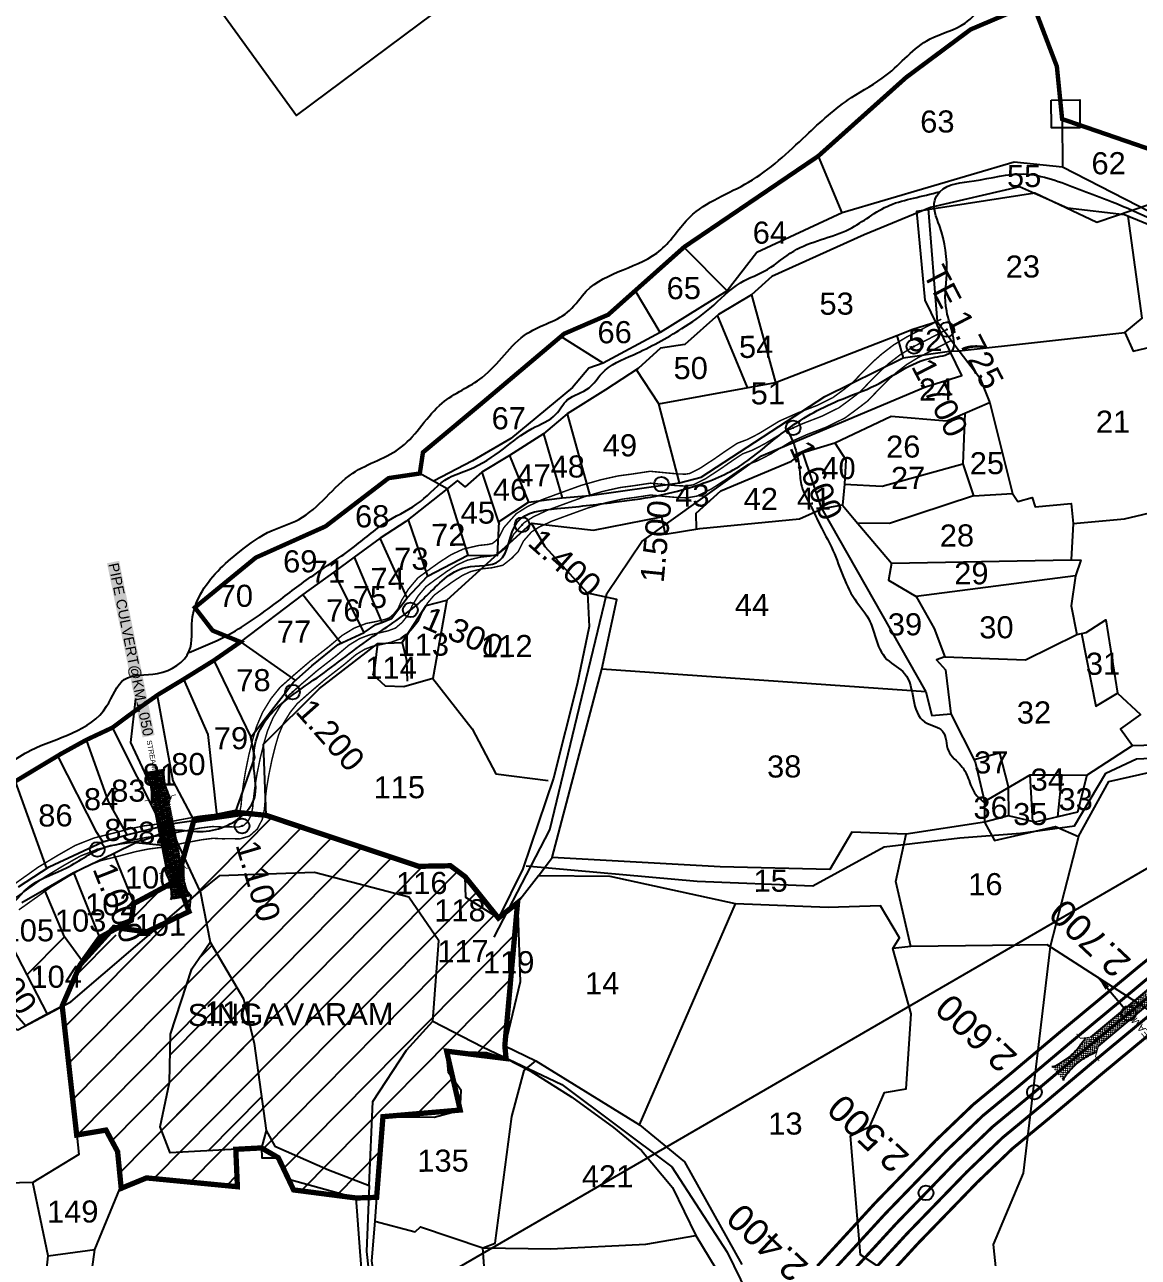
# Model space of a CAD drawing. Header units: inches. Extents: x 177226 to 184368, y 1611776 to 1619278.
# Drawn here: x 179429 to 180185, y 1615938 to 1616775 of the extents above; entities that cross this region are included whole.
import ezdxf
from ezdxf.enums import TextEntityAlignment as Align

# ---------------------------------------------------------------- set-up
doc = ezdxf.new("R2010")
doc.units = ezdxf.units.IN
doc.header["$MEASUREMENT"] = 0
doc.header["$PDMODE"] = 32
doc.header["$PDSIZE"] = 10
doc.linetypes.add('HIDDEN2', pattern=[0.1875, 0.125, -0.0625])
for name, color, linetype in [('CANAL1', 7, 'Continuous'), ('CSMark', 72, 'Continuous'), ('PAPER SIZE', 5, 'Continuous'), ('PLOT', 7, 'Continuous'), ('PLOT NO', 7, 'Continuous'), ('ROAD', 1, 'Continuous'), ('STREAM', 4, 'Continuous'), ('STRUCTURE', 5, 'Continuous'), ('text2', 7, 'Continuous'), ('VILLAGE BOUNDARY', 5, 'Continuous'), ('VILLAGE BOUNDARY STONES', 1, 'Continuous')]:
    doc.layers.add(name, color=color, linetype=linetype)
doc.styles.get("Standard").update_dxf_attribs({"font": 'arial.ttf'})
doc.dimstyles.get("Standard").update_dxf_attribs({"dimtxt": 0.18, "dimasz": 0.18, "dimexe": 0.18, "dimexo": 0.0625, "dimgap": 0.09, "dimtad": 0, "dimtih": 1, "dimtoh": 1, "dimdec": 4, "dimzin": 0, "dimdsep": 46, "dimtxsty": 'Standard', "dimcen": 0.09, "dimadec": 0, "dimazin": 0, "dimtfac": 1, "dimtdec": 4, "dimtofl": 0, "dimtmove": 0, "dimatfit": 3, "dimfxl": 1, "dimtolj": 1, "dimtzin": 0, "dimarcsym": 0})

# ---------------------------------------------------------------- blocks, each defined once
blk = doc.blocks.new('AQUEDUCT')
at = {"layer": 'STRUCTURE'}
h = blk.add_hatch(dxfattribs=at)
h.set_pattern_fill('DASH', color=256, scale=8, angle=-90, style=0)
h.set_pattern_definition([(270, (-1706662.7411, 769762.6106), (1, -1), [1, -1])])
edge = h.paths.add_edge_path()
edge.add_spline(control_points=[(6.52, -63.09), (6.21, -62.64), (5.22, -61.19), (4.64, -58.3), (4.1, -54.41), (3.28, -48.8), (4.1, -41.39), (5.37, -35.78), (6, -33)], knot_values=[0, 0, 0, 0, 1.613557, 5.24513, 8.624976, 13.470124, 22.190216, 30.746377, 30.746377, 30.746377, 30.746377], degree=3, periodic=0)
edge.add_line((6, -33), (4, -30))
edge.add_line((4, -30), (4, 30))
edge.add_line((4, 30), (6, 33))
edge.add_spline(control_points=[(6, 33), (5.29, 35.76), (3.86, 41.33), (2.83, 48.71), (3.49, 54.35), (3.92, 58.25), (4.42, 61.16), (5.37, 62.64), (5.66, 63.09)], knot_values=[0, 0, 0, 0, 8.556161, 17.276253, 22.121402, 25.501247, 29.13282, 30.746377, 30.746377, 30.746377, 30.746377], degree=3, periodic=0)
edge.add_line((5.66, 63.09), (-6.52, 63.09))
edge.add_spline(control_points=[(-6.52, 63.09), (-6.21, 62.64), (-5.22, 61.19), (-4.64, 58.3), (-4.1, 54.41), (-3.28, 48.8), (-4.1, 41.39), (-5.37, 35.78), (-6, 33)], knot_values=[0, 0, 0, 0, 1.613557, 5.24513, 8.624976, 13.470124, 22.190216, 30.746377, 30.746377, 30.746377, 30.746377], degree=3, periodic=0)
edge.add_line((-6, 33), (-4, 30))
edge.add_line((-4, 30), (-4, -30))
edge.add_line((-4, -30), (-6, -33))
edge.add_spline(control_points=[(-6, -33), (-5.29, -35.76), (-3.86, -41.33), (-2.83, -48.71), (-3.49, -54.35), (-3.92, -58.25), (-4.42, -61.16), (-5.37, -62.64), (-5.66, -63.09)], knot_values=[0, 0, 0, 0, 8.556161, 17.276253, 22.121402, 25.501247, 29.13282, 30.746377, 30.746377, 30.746377, 30.746377], degree=3, periodic=0)
edge.add_line((-5.66, -63.09), (6.52, -63.09))
blk.add_circle((0, 0), 0.938)
at = {"layer": 'STRUCTURE', "const_width": 0.628}
for points in [[(-12, 36), (-8, 36), (-4, 30), (-4, -30), (-8, -36), (-12, -36)], [(12, 36), (8, 36), (4, 30), (4, -30), (8, -36), (12, -36)]]:
    blk.add_lwpolyline(points, dxfattribs=at)
at = {"layer": 'STRUCTURE', "color": 3}
for points in [[(-4, 30), (-4, -30)], [(-4, 30), (-4, -30)], [(4, 30), (4, -30)]]:
    blk.add_lwpolyline(points, dxfattribs=at)
at = {"layer": 'STRUCTURE'}
for points in [[(-6.52, 63.09), (-5.66, 61.72), (-4.66, 58.23), (-4.16, 54.89), (-3.61, 50.07), (-4.27, 41.38), (-6, 33)], [(5.66, 63.09), (4.85, 61.7), (3.95, 58.18), (3.54, 54.83), (3.13, 50), (4.03, 41.33), (6, 33)], [(-5.66, -63.09), (-4.85, -61.7), (-3.95, -58.18), (-3.54, -54.83), (-3.13, -50), (-4.03, -41.33), (-6, -33)], [(6.52, -63.09), (5.66, -61.72), (4.66, -58.23), (4.16, -54.89), (3.61, -50.07), (4.27, -41.38), (6, -33)]]:
    blk.add_spline(points, degree=3, dxfattribs=at)
at = {"layer": 'STRUCTURE', "color": 0}
blk.add_text('STREAM', height=5, dxfattribs=at).set_placement((-19.74, -0.14), align=Align.MIDDLE_CENTER)
for points in [[(32.5, 0.13), (5.82, 0)], [(0.41, -62.01), (0.1, -38.15)]]:
    blk.add_leader(points, dimstyle='Standard', override={"dimasz": 10, "dimgap": 0.09, "dimtad": 0}, dxfattribs=at)
blk = doc.blocks.new('SP')
at = {"layer": 'STRUCTURE'}
h = blk.add_hatch(dxfattribs=at)
h.set_pattern_fill('DASH', color=256, scale=8, style=0)
edge = h.paths.add_edge_path()
edge.add_spline(control_points=[(769825.7, 1706742.1), (769825.3, 1706741.8), (769823.8, 1706740.8), (769820.9, 1706740.3), (769817, 1706739.7), (769811.4, 1706738.9), (769804, 1706739.7), (769798.4, 1706741), (769795.6, 1706741.6)], knot_values=[0, 0, 0, 0, 1.613557, 5.24513, 8.624976, 13.470124, 22.190216, 30.746377, 30.746377, 30.746377, 30.746377], degree=3, periodic=0)
edge.add_line((769795.6, 1706741.6), (769792.6, 1706739.6))
edge.add_line((769792.6, 1706739.6), (769732.6, 1706739.6))
edge.add_line((769732.6, 1706739.6), (769729.6, 1706741.6))
edge.add_spline(control_points=[(769729.6, 1706741.6), (769726.9, 1706740.9), (769721.3, 1706739.5), (769713.9, 1706738.5), (769708.3, 1706739.1), (769704.4, 1706739.6), (769701.5, 1706740), (769700, 1706741), (769699.5, 1706741.3)], knot_values=[0, 0, 0, 0, 8.556161, 17.276253, 22.121402, 25.501247, 29.13282, 30.746377, 30.746377, 30.746377, 30.746377], degree=3, periodic=0)
edge.add_line((769699.5, 1706741.3), (769699.5, 1706722.1))
edge.add_spline(control_points=[(769699.5, 1706722.1), (769700, 1706722.4), (769701.4, 1706723.4), (769704.3, 1706724), (769708.2, 1706724.5), (769713.8, 1706725.3), (769721.2, 1706724.5), (769726.8, 1706723.3), (769729.6, 1706722.6)], knot_values=[0, 0, 0, 0, 1.613557, 5.24513, 8.624976, 13.470124, 22.190216, 30.746377, 30.746377, 30.746377, 30.746377], degree=3, periodic=0)
edge.add_line((769729.6, 1706722.6), (769732.6, 1706724.6))
edge.add_line((769732.6, 1706724.6), (769792.6, 1706724.6))
edge.add_line((769792.6, 1706724.6), (769795.6, 1706722.6))
edge.add_spline(control_points=[(769795.6, 1706722.6), (769798.4, 1706723.3), (769803.9, 1706724.8), (769811.3, 1706725.8), (769817, 1706725.1), (769820.9, 1706724.7), (769823.8, 1706724.2), (769825.2, 1706723.3), (769825.7, 1706723)], knot_values=[0, 0, 0, 0, 8.556161, 17.276253, 22.121402, 25.501247, 29.13282, 30.746377, 30.746377, 30.746377, 30.746377], degree=3, periodic=0)
edge.add_line((769825.7, 1706723), (769825.7, 1706742.1))
h.paths.add_polyline_path([(769764.2, 1706732.1, -1), (769761.1, 1706732.1, -1)], flags=0)
h.paths.add_polyline_path([(769761.1, 1706732.1, 1), (769764.2, 1706732.1, 1)], flags=16)
at = {"layer": 'STRUCTURE', "const_width": 0.628}
for points in [[(769726.6, 1706747.6), (769726.6, 1706743.6), (769732.6, 1706739.6), (769792.6, 1706739.6), (769798.6, 1706743.6), (769798.6, 1706747.6)], [(769726.6, 1706716.6), (769726.6, 1706720.6), (769732.6, 1706724.6), (769792.6, 1706724.6), (769798.6, 1706720.6), (769798.6, 1706716.6)]]:
    blk.add_lwpolyline(points, dxfattribs=at)
at = {"layer": 'STRUCTURE', "color": 3}
blk.add_lwpolyline([(769732.6, 1706724.6), (769792.6, 1706724.6)], dxfattribs=at)
blk.add_lwpolyline([(769732.6, 1706724.6), (769792.6, 1706724.6)], dxfattribs=at)
at = {"layer": 'STRUCTURE', "color": 0}
blk.add_circle((769762.6, 1706732.1), 1.55, dxfattribs=at)
at = {"layer": 'STRUCTURE'}
for points in [[(769699.5, 1706741.3), (769700.9, 1706740.5), (769704.4, 1706739.6), (769707.8, 1706739.2), (769712.6, 1706738.8), (769721.3, 1706739.7), (769729.6, 1706741.6)], [(769825.7, 1706742.1), (769824.3, 1706741.3), (769820.8, 1706740.3), (769817.5, 1706739.8), (769812.7, 1706739.2), (769804, 1706739.9), (769795.6, 1706741.6)], [(769699.5, 1706722.1), (769700.9, 1706723), (769704.4, 1706724), (769707.7, 1706724.5), (769712.5, 1706725), (769721.2, 1706724.4), (769729.6, 1706722.6)], [(769825.7, 1706723), (769824.3, 1706723.8), (769820.8, 1706724.7), (769817.4, 1706725.1), (769812.6, 1706725.5), (769803.9, 1706724.6), (769795.6, 1706722.6)]]:
    blk.add_spline(points, degree=3, dxfattribs=at)
at = {"layer": 'STRUCTURE', "color": 0}
blk.add_text('STREAM', height=5, dxfattribs=at).set_placement((769684.3, 1706732.1), align=Align.MIDDLE_CENTER)
for points in [[(769727.4, 1706732.1), (769700.8, 1706732.1)], [(769824.4, 1706732.1), (769800.5, 1706732.1)]]:
    blk.add_leader(points, dimstyle='Standard', override={"dimasz": 10, "dimgap": 0.09, "dimtad": 0}, dxfattribs=at)

msp = doc.modelspace()

# ---------------------------------------------------------------- hatches: boundary and pattern name
at = {"layer": 'PLOT'}
h = msp.add_hatch(dxfattribs=at)
h.set_pattern_fill('ANSI31', color=11, scale=256.5108, angle=0.33573)
h.set_pattern_definition([(45.3357, (177263.784, 1610591.874), (-22.80503, 22.53933), [])])
h.paths.add_polyline_path([(179585.12, 1616083.41), (179577.8, 1616113.63), (179555.22, 1616152.25), (179542.83, 1616133.97), (179528.23, 1616089.64), (179527.56, 1616056.81), (179521.17, 1616026.8), (179528.13, 1616009.14), (179572.6, 1616011.53), (179572.57, 1616012.25), (179590.04, 1616012.47), (179593.18, 1616024.37)])
h.paths.add_polyline_path([(179554.53, 1616096.74), (179583.6, 1616096.91), (179583.51, 1616112.36), (179554.44, 1616112.19)], flags=24)
at = {"layer": 'PLOT NO'}
h = msp.add_hatch(dxfattribs=at)
h.set_pattern_fill('ANSI31', color=30, scale=153.90648, angle=0.33573)
h.set_pattern_definition([(45.33573, (177263.784, 1610591.874), (-13.683016, 13.523596), [])])
edge = h.paths.add_edge_path()
edge.add_line((179468.5, 1616139.01), (179480.23, 1616155.32))
edge.add_line((179480.23, 1616155.32), (179501.71, 1616167.04))
edge.add_line((179501.71, 1616167.04), (179503.32, 1616178.35))
edge.add_line((179503.32, 1616178.35), (179532.85, 1616194.25))
edge.add_line((179532.85, 1616194.25), (179544.09, 1616234.7))
edge.add_line((179544.09, 1616234.7), (179572.3, 1616240.42))
edge.add_line((179572.3, 1616240.42), (179593.16, 1616238.29))
edge.add_line((179593.16, 1616238.29), (179696.7, 1616203.68))
edge.add_line((179696.7, 1616203.68), (179718.32, 1616204.05))
edge.add_line((179718.32, 1616204.05), (179728.33, 1616196.59))
edge.add_line((179728.33, 1616196.59), (179750.84, 1616168.56))
edge.add_line((179750.84, 1616168.56), (179763.86, 1616178.89))
edge.add_line((179763.86, 1616178.89), (179755.21, 1616081.84))
edge.add_line((179755.21, 1616081.84), (179756.1, 1616073.14))
edge.add_line((179756.1, 1616073.14), (179715.72, 1616078.17))
edge.add_line((179715.72, 1616078.17), (179724.92, 1616038.18))
edge.add_line((179724.92, 1616038.18), (179672.5, 1616033.69))
edge.add_line((179672.5, 1616033.69), (179668.2, 1615978.91))
edge.add_line((179668.2, 1615978.91), (179654.32, 1615978.47))
edge.add_line((179654.32, 1615978.47), (179611.85, 1615983.95))
edge.add_line((179611.85, 1615983.95), (179601.45, 1616005.84))
edge.add_line((179601.45, 1616005.84), (179590.04, 1616012.47))
edge.add_line((179590.04, 1616012.47), (179572.6, 1616011.53))
edge.add_line((179572.6, 1616011.53), (179573.69, 1615986.13))
edge.add_line((179573.69, 1615986.13), (179511.98, 1615992.1))
edge.add_line((179511.98, 1615992.1), (179494.82, 1615985.06))
edge.add_line((179494.82, 1615985.06), (179492.37, 1616009.98))
edge.add_line((179492.37, 1616009.98), (179484.5, 1616024.58))
edge.add_line((179484.5, 1616024.58), (179464.6, 1616021.23))
edge.add_line((179464.6, 1616021.23), (179454.77, 1616108.86))
edge.add_line((179454.77, 1616108.86), (179467.08, 1616137.03))
edge.add_line((179467.08, 1616137.03), (179489.93, 1616162.21))
edge.add_line((179489.93, 1616162.21), (179512.14, 1616159.15))
edge.add_line((179512.14, 1616159.15), (179540.85, 1616172.98))
edge.add_line((179540.85, 1616172.98), (179532.85, 1616194.25))
edge.add_line((179532.85, 1616194.25), (179544.09, 1616234.7))
edge.add_line((179544.09, 1616234.7), (179578.74, 1616239.76))
edge.add_line((179578.74, 1616239.76), (179593.16, 1616238.29))

# ---------------------------------------------------------------- linework, layer by layer
at = {"layer": 'CANAL1', "color": 200}
for points, const_width in [([(179415.31, 1616186.62), (179438.46, 1616203.07), (179452.02, 1616211.27), (179463.69, 1616217.9), (179476.42, 1616222.92), (179488.86, 1616226.01), (179500.89, 1616229.21), (179510.51, 1616231.17), (179521.05, 1616232.55), (179534.26, 1616235.16), (179547.46, 1616237.61), (179556.59, 1616238.71), (179564.19, 1616238.35), (179568.51, 1616238.49), (179573.28, 1616238.35), (179573.86, 1616238.52), (179574.31, 1616238.92), (179575.4, 1616241.02), (179576.16, 1616244.82), (179576.54, 1616249.42), (179577.51, 1616257.84), (179579.22, 1616268.29), (179581.5, 1616279.46), (179584, 1616289.47), (179586.58, 1616298.33), (179590.78, 1616308.22), (179596.54, 1616317.59), (179602.75, 1616325.28), (179612.21, 1616333.67), (179623.01, 1616342.92), (179635.84, 1616352.91), (179644.8, 1616360.43), (179653.07, 1616365.46), (179661.16, 1616368.57), (179668.22, 1616369.97), (179673.62, 1616371.24), (179676.89, 1616372.42), (179679.7, 1616374.83), (179682.71, 1616378.56), (179685.14, 1616384.19), (179689.75, 1616391.81), (179696.19, 1616399.47), (179703.01, 1616404.53), (179711.17, 1616410.37), (179718.8, 1616415.29), (179727.07, 1616419.1), (179737.66, 1616421.55), (179743.86, 1616422.2), (179746.79, 1616422.87), (179749.25, 1616424.81), (179751.13, 1616426.73), (179754.62, 1616433.71), (179762.95, 1616443.09), (179770.79, 1616448.05), (179780.97, 1616452.81), (179793.99, 1616457.6), (179806.76, 1616462.23), (179820.13, 1616466.07), (179832.17, 1616468.75), (179842.14, 1616470.1), (179853.94, 1616471.89), (179865.48, 1616470.76), (179872.45, 1616470.12), (179877.82, 1616469.91), (179880.8, 1616470.44), (179887.25, 1616473.64), (179897.43, 1616480.31), (179905.33, 1616485.83), (179913.01, 1616490.91), (179920.02, 1616493.53), (179927.77, 1616497.53), (179941.56, 1616505.97), (179954.33, 1616511.64), (179967.06, 1616516.55), (179977.77, 1616521.83), (179985.28, 1616527.35), (179990.94, 1616531.69), (179997.88, 1616538.97), (180005.98, 1616547), (180010.86, 1616551.32), (180019.07, 1616557.64), (180028.4, 1616563.31), (180038.44, 1616568.43), (180051.46, 1616575.19)], 1), ([(179425.32, 1616174.1), (179447.25, 1616189.69), (179460.12, 1616197.47), (179470.62, 1616203.43), (179481.3, 1616207.65), (179492.85, 1616210.51), (179504.54, 1616213.62), (179513.15, 1616215.38), (179523.65, 1616216.75), (179537.27, 1616219.45), (179549.88, 1616221.78), (179557.18, 1616222.67), (179564.07, 1616222.34), (179568.52, 1616222.49), (179575.36, 1616222.28), (179581.83, 1616224.2), (179587.15, 1616228.93), (179590.64, 1616235.64), (179592.03, 1616242.57), (179592.47, 1616247.85), (179593.36, 1616255.63), (179594.96, 1616265.39), (179597.11, 1616275.92), (179599.45, 1616285.3), (179601.68, 1616292.95), (179605.03, 1616300.86), (179609.63, 1616308.33), (179614.36, 1616314.19), (179622.73, 1616321.6), (179633.13, 1616330.53), (179645.9, 1616340.46), (179654.15, 1616347.39), (179660.15, 1616351.04), (179665.62, 1616353.14), (179671.61, 1616354.33), (179678.19, 1616355.88), (179685.07, 1616358.37), (179691.23, 1616363.63), (179696.53, 1616370.21), (179699.4, 1616376.85), (179702.79, 1616382.47), (179707.23, 1616387.73), (179712.44, 1616391.6), (179720.17, 1616397.14), (179726.52, 1616401.23), (179732.27, 1616403.88), (179740.31, 1616405.74), (179746.49, 1616406.39), (179753.88, 1616408.08), (179759.96, 1616412.89), (179764.32, 1616417.33), (179767.98, 1616424.66), (179773.41, 1616430.77), (179778.49, 1616433.99), (179787.14, 1616438.03), (179799.48, 1616442.57), (179811.7, 1616447), (179824.09, 1616450.56), (179834.98, 1616452.99), (179844.42, 1616454.26), (179854.37, 1616455.78), (179863.96, 1616454.83), (179871.41, 1616454.15), (179878.92, 1616453.85), (179885.87, 1616455.09), (179895.22, 1616459.74), (179906.39, 1616467.05), (179914.33, 1616472.6), (179920.33, 1616476.57), (179926.51, 1616478.88), (179935.63, 1616483.58), (179949.01, 1616491.77), (179960.46, 1616496.86), (179973.49, 1616501.88), (179986.12, 1616508.1), (179994.89, 1616514.56), (180001.65, 1616519.75), (180009.3, 1616527.76), (180016.92, 1616535.32), (180021.06, 1616538.98), (180028.13, 1616544.43), (180036.2, 1616549.32), (180045.77, 1616554.2), (180058.84, 1616560.99)], 1), ([(179967.35, 1615932.28), (180006.35, 1615974.81), (180047.66, 1616017.45), (180073.1, 1616041.84), (180098.85, 1616063.12), (180133.77, 1616092.55), (180186.17, 1616136.04), (180228.84, 1616170.54)], 2), ([(179997.25, 1615905.7), (180035.46, 1615947.38), (180075.87, 1615989.09), (180099.72, 1616011.95), (180124.48, 1616032.41), (180159.43, 1616061.87), (180211.51, 1616105.09)], 2)]:
    msp.add_lwpolyline(points, dxfattribs=dict(at, const_width=const_width))
at = {"layer": 'CANAL1', "color": 1, "linetype": 'HIDDEN2', "ltscale": 2, "const_width": 1}
msp.add_lwpolyline([(179420.31, 1616180.36), (179442.86, 1616196.38), (179456.07, 1616204.37), (179467.15, 1616210.67), (179478.86, 1616215.28), (179490.86, 1616218.26), (179502.71, 1616221.42), (179511.83, 1616223.27), (179522.35, 1616224.65), (179535.77, 1616227.3), (179548.67, 1616229.7), (179556.88, 1616230.69), (179564.13, 1616230.35), (179568.51, 1616230.49), (179574.32, 1616230.31), (179577.84, 1616231.36), (179580.73, 1616233.93), (179583.02, 1616238.33), (179584.1, 1616243.7), (179584.51, 1616248.64), (179585.44, 1616256.73), (179587.09, 1616266.84), (179589.31, 1616277.69), (179591.72, 1616287.39), (179594.13, 1616295.64), (179597.9, 1616304.54), (179603.08, 1616312.96), (179608.56, 1616319.74), (179617.47, 1616327.64), (179628.07, 1616336.72), (179640.87, 1616346.69), (179649.48, 1616353.91), (179656.61, 1616358.25), (179663.39, 1616360.85), (179669.92, 1616362.15), (179675.91, 1616363.56), (179680.98, 1616365.4), (179685.46, 1616369.23), (179689.62, 1616374.38), (179692.27, 1616380.52), (179696.27, 1616387.14), (179701.71, 1616393.6), (179707.73, 1616398.06), (179715.67, 1616403.75), (179722.66, 1616408.26), (179729.67, 1616411.49), (179738.98, 1616413.64), (179745.18, 1616414.29), (179750.33, 1616415.48), (179754.61, 1616418.85), (179757.73, 1616422.03), (179761.3, 1616429.19), (179768.18, 1616436.93), (179774.64, 1616441.02), (179784.05, 1616445.42), (179796.73, 1616450.09), (179809.23, 1616454.61), (179822.11, 1616458.31), (179833.58, 1616460.87), (179843.28, 1616462.18), (179854.15, 1616463.83), (179864.72, 1616462.79), (179871.93, 1616462.13), (179878.37, 1616461.88), (179883.33, 1616462.76), (179891.23, 1616466.69), (179901.91, 1616473.68), (179909.83, 1616479.21), (179916.67, 1616483.74), (179923.27, 1616486.21), (179931.7, 1616490.56), (179945.29, 1616498.87), (179957.4, 1616504.25), (179970.27, 1616509.22), (179981.95, 1616514.97), (179990.08, 1616520.96), (179996.3, 1616525.72), (180003.59, 1616533.36), (180011.45, 1616541.16), (180015.96, 1616545.15), (180023.6, 1616551.03), (180032.3, 1616556.32), (180042.1, 1616561.31), (180055.15, 1616568.09)], dxfattribs=at)
at = {"layer": 'CANAL1', "color": 5, "const_width": 2}
for points in [[(179974.82, 1615925.63), (180013.63, 1615967.95), (180054.71, 1616010.36), (180079.75, 1616034.37), (180105.26, 1616055.44), (180140.19, 1616084.88), (180192.5, 1616128.3)], [(179989.77, 1615912.35), (180028.18, 1615954.23), (180068.82, 1615996.18), (180093.06, 1616019.42), (180118.07, 1616040.09), (180153.02, 1616069.54), (180205.18, 1616112.83)]]:
    msp.add_lwpolyline(points, dxfattribs=at)
at = {"layer": 'CANAL1', "color": 1, "linetype": 'HIDDEN2', "ltscale": 100, "const_width": 2}
msp.add_lwpolyline([(179982.3, 1615918.99), (180020.9, 1615961.09), (180061.76, 1616003.27), (180086.41, 1616026.89), (180111.66, 1616047.76), (180146.6, 1616077.21), (180198.84, 1616120.56)], dxfattribs=at)
at = {"layer": 'PAPER SIZE'}
msp.add_lwpolyline([(180816.65, 1616564.75), (177746.87, 1614785.4)], dxfattribs=at)
at = {"layer": 'PLOT'}
for points in [[(180133.52, 1616711.06), (180133.73, 1616678.41), (180100.98, 1616681.74), (179984.23, 1616647.33), (179968.04, 1616685.95)], [(180559.72, 1616482.46), (180502.04, 1616444.29), (180487.24, 1616444.2), (180476.87, 1616432.99), (180460.16, 1616428.28), (180447.16, 1616411), (180429.1, 1616429.8), (180414, 1616439.41), (180410.98, 1616458.54), (180402.69, 1616466), (180353.64, 1616496.31), (180328.77, 1616511.67), (180310.97, 1616522.67), (180284.25, 1616538.32), (180274.17, 1616561.05), (180260.49, 1616578.18), (180248.13, 1616615.09), (180241.22, 1616634.69), (180193.35, 1616647.74), (180133.73, 1616678.41)], [(180234.29, 1616622.07), (180175.82, 1616646.01), (180137.2, 1616650.51), (180104.58, 1616665.08), (180044.27, 1616650.9), (179999.13, 1616632.33), (179936.39, 1616604.26), (179922.63, 1616591.66), (179900.27, 1616578.45), (179877.34, 1616558.08), (179860.9, 1616555.55), (179845.84, 1616541.64), (179823.66, 1616527.11), (179797.51, 1616510.83), (179781.52, 1616497.39), (179758.3, 1616482.5), (179739.67, 1616471.2), (179728.33, 1616461.36), (179723.09, 1616465.73), (179716.06, 1616460.04), (179697.52, 1616470.4)], [(179984.23, 1616647.33), (179926.38, 1616620.49), (179906.23, 1616594.5), (179860.58, 1616566.2), (179821.92, 1616545.21), (179793.28, 1616563.39)], [(180042.53, 1616650.19), (180048.76, 1616573.51), (180063.69, 1616553.73), (180077.6, 1616535.3), (180084.4, 1616518.29), (180099.94, 1616456.73), (180103.49, 1616451.3), (180113.29, 1616454.19), (180115.18, 1616447.79), (180139.72, 1616449.97), (180140.93, 1616436.47), (180139.74, 1616411.78), (180146.26, 1616411.47), (180142.49, 1616400.86), (180139.72, 1616380.61), (180143.58, 1616361.1), (180149.81, 1616362.33), (180163.14, 1616371.12), (180171.08, 1616321.21), (180186.68, 1616306.79), (180173.1, 1616297), (180181.24, 1616285.71), (180242.57, 1616287.5), (180275.76, 1616300.91)], [(180176.17, 1616566.16), (180187.77, 1616575.91), (180178.27, 1616645.01)], [(179876.7, 1616623.98), (179906.23, 1616594.5)], [(179860.58, 1616566.2), (179843.81, 1616594.62)], [(179922.63, 1616591.66), (179939.01, 1616532.16)], [(179920.06, 1616528.68), (179899.57, 1616577.83)], [(179859.75, 1616517.62), (179916.87, 1616528.1), (179939.01, 1616532.16), (180021.33, 1616564.2), (180032.17, 1616568.42), (180048.76, 1616573.51)], [(179425.18, 1616189.78), (179445.82, 1616203.32), (179482.3, 1616220.19), (179498.71, 1616225.14), (179522.52, 1616230.95), (179526.68, 1616232.36), (179544.09, 1616234.7), (179561.32, 1616238.04), (179572.3, 1616240.42), (179585.52, 1616277.45), (179582.77, 1616291.43), (179611.88, 1616328.82), (179624.28, 1616339.84), (179642.09, 1616354.23), (179659.76, 1616362.48), (179667.75, 1616367.76), (179671.69, 1616369.17), (179678.3, 1616372), (179689.02, 1616386), (179702.77, 1616400.75), (179730.11, 1616414.96), (179750.22, 1616414.61), (179751.48, 1616437.73), (179771.4, 1616450.98), (179794.25, 1616453.91), (179812.91, 1616455.42), (179873.84, 1616463.94), (179888.4, 1616467.99), (179972.44, 1616522.74), (180025.58, 1616548.84), (180057.15, 1616553.51), (180063.69, 1616553.73), (180176.17, 1616566.16), (180181.67, 1616553.49), (180237.1, 1616566.57)], [(180021.33, 1616564.2), (180025.58, 1616548.84)], [(179821.92, 1616545.21), (179812.2, 1616541.84), (179801.09, 1616528.73), (179759.2, 1616494.05), (179733.18, 1616479), (179706.79, 1616465.22)], [(179873.84, 1616463.94), (179859.75, 1616517.62), (179844.56, 1616540.8)], [(179885.3, 1616432.6), (179885.12, 1616443.52), (179901.79, 1616458.67), (179949.77, 1616478.86), (179957.51, 1616484.73), (179979.34, 1616491.17), (180017.37, 1616509.35), (180055.29, 1616506.17), (180067.4, 1616511.34), (180084.3, 1616518.55)], [(179797.51, 1616510.83), (179812.91, 1616455.42)], [(180067.4, 1616511.34), (180066.23, 1616476.94), (180073.36, 1616455.21), (180099.94, 1616456.73)], [(179781.52, 1616497.39), (179794.25, 1616453.91)], [(179979.34, 1616491.17), (179986.69, 1616479.56), (179985.82, 1616463.05), (179984.44, 1616448.96), (179970.46, 1616446.41), (179957.51, 1616484.73)], [(179758.3, 1616482.5), (179771.4, 1616450.98)], [(179985.82, 1616463.05), (180011.33, 1616461.69), (180066.23, 1616476.94)], [(179739.67, 1616471.2), (179751.37, 1616435.67)], [(179716.06, 1616460.04), (179687.98, 1616437.69), (179670.64, 1616426.43), (179653.02, 1616413.61), (179639.25, 1616403.46), (179618.21, 1616388.29), (179575.76, 1616356)], [(179716.06, 1616460.04), (179730.11, 1616414.96)], [(180073.36, 1616455.21), (180016.42, 1616436.53), (179994.62, 1616436.56)], [(180140.93, 1616436.47), (180175.91, 1616439.58), (180241.98, 1616455.25)], [(180009.91, 1615931.02), (179996.72, 1615939.97), (179989.88, 1616020.62), (180002.99, 1616027.06), (180012.92, 1616050.1), (180027.69, 1616052.65), (180031.09, 1616103.44), (180018.71, 1616147.81), (180023.18, 1616155.22), (180010.12, 1616176.89), (179974.74, 1616175.7), (179911.89, 1616178.2), (179826.76, 1616196.78), (179778.09, 1616197.32), (179787.46, 1616209.69), (179820.99, 1616337.53), (179831.22, 1616384.84), (179811.32, 1616389.15), (179782.61, 1616420.53), (179773.32, 1616436.56), (179815.39, 1616431.88), (179861.64, 1616441.02), (179863.97, 1616429.24), (179887.64, 1616432.96), (179955.21, 1616439.64), (179970.46, 1616446.41), (180040.9, 1616322.16), (180045.18, 1616306.06), (180057.91, 1616307.16), (180074.4, 1616274.62), (180080.73, 1616247.71), (180080.82, 1616233.72), (180027.72, 1616225.53), (179990.85, 1616226.96), (179975.76, 1616201.56), (179901.33, 1616203.39), (179787.46, 1616209.69)], [(179984.44, 1616448.96), (179992.27, 1616439.3), (180017.71, 1616409.59), (180015.6, 1616397.93), (180034.41, 1616386.79), (180046.68, 1616365.26), (180053.84, 1616345.89), (180048.31, 1616343.84), (180054.38, 1616337.01), (180057.91, 1616307.16)], [(179811.32, 1616389.15), (179812.39, 1616366.43), (179804.36, 1616327.3), (179788.21, 1616263.61), (179767.41, 1616201.91), (179750.84, 1616168.56), (179728.65, 1616182.51), (179728.33, 1616196.59), (179718.32, 1616204.05), (179696.7, 1616203.68), (179593.16, 1616238.29), (179591.41, 1616286.69), (179629.33, 1616324.3), (179668.99, 1616354.87), (179685.51, 1616355.69), (179701.91, 1616380.68), (179715.97, 1616384.4), (179773.32, 1616436.56)], [(179689.64, 1616439.01), (179702.77, 1616400.75)], [(179689.02, 1616386), (179670.64, 1616426.43)], [(179653.02, 1616413.61), (179671.69, 1616369.17)], [(180017.71, 1616409.59), (180139.74, 1616411.78)], [(179659.76, 1616362.48), (179639.25, 1616403.46)], [(180142.49, 1616400.86), (180034.41, 1616386.79)], [(179618.21, 1616388.29), (179644.1, 1616355.17)], [(179715.97, 1616384.4), (179706.33, 1616331.22), (179686.69, 1616325.52), (179674.3, 1616325.93), (179665.75, 1616333.65), (179667.17, 1616339.97), (179668.99, 1616354.87)], [(180536.68, 1616371.57), (180502.63, 1616368.97), (180451.59, 1616342.73), (180412.18, 1616278.75), (180394.55, 1616224.62), (180381.5, 1616133.16), (180372.5, 1616138.2), (180310.14, 1616138.81), (180271.07, 1616055.27), (180123.42, 1616150.46), (180030.76, 1616149.19), (180018.71, 1616147.81)], [(180053.84, 1616345.89), (180108.64, 1616343.85), (180143.58, 1616361.1), (180146.69, 1616361.71), (180156.43, 1616312.5), (180171.08, 1616321.21)], [(179575.76, 1616356), (179613.14, 1616329.95)], [(179685.51, 1616355.69), (179688.52, 1616343.74), (179688.85, 1616329.42)], [(179557.62, 1616343.41), (179582.77, 1616291.43)], [(180040.9, 1616322.16), (179820.99, 1616337.53)], [(179537.14, 1616330.68), (179553.71, 1616293.26), (179559.65, 1616237.72)], [(179706.33, 1616331.22), (179733.04, 1616297.05), (179749.01, 1616266.56), (179784.75, 1616261.91)], [(179519.17, 1616319.74), (179529.86, 1616261.81), (179544.09, 1616234.7)], [(179427.39, 1616179.14), (179442.81, 1616187.97), (179462.77, 1616199.41), (179489.49, 1616212.45), (179504.8, 1616219.92), (179523.04, 1616218.14), (179522.52, 1616230.95), (179488.92, 1616297.87)], [(179471.02, 1616289.45), (179485.98, 1616247.67), (179498.71, 1616225.14)], [(180080.73, 1616247.71), (180101.37, 1616259.68), (180111.84, 1616265.75), (180133.63, 1616265.7), (180150.36, 1616265.65), (180181.24, 1616285.71)], [(180144.57, 1616223.91), (180165.17, 1616261.22), (180242.49, 1616278.78), (180275.79, 1616286.34), (180320.71, 1616281.37)], [(179482.3, 1616220.19), (179478.23, 1616226.71), (179451.72, 1616278.7)], [(180073.56, 1616276.28), (180091.11, 1616280.8), (180097, 1616257.92), (180097.18, 1616237.94), (180080.82, 1616233.72), (180087.58, 1616221.15), (180129.01, 1616230.61), (180144.57, 1616223.91), (180125.32, 1616149.24), (180107.1, 1615995.31), (180086.76, 1615946.96), (180091.92, 1615896.89), (180072.03, 1615812.91)], [(179422.78, 1616261.28), (179444.14, 1616202.22)], [(180150.36, 1616265.65), (180143.89, 1616240.49), (180130.68, 1616237.3), (180115.22, 1616233.57), (180097.18, 1616237.94)], [(180113.74, 1616233.93), (180111.84, 1616265.75)], [(180130.68, 1616237.3), (180133.63, 1616265.7)], [(180030.76, 1616149.19), (180020.54, 1616193.37), (180027.72, 1616225.53)], [(179401.36, 1616108.28), (179415.64, 1616112.09), (179429.82, 1616095.61), (179442.83, 1616102.52), (179454.77, 1616108.86), (179467.08, 1616137.03), (179480.23, 1616155.32), (179489.93, 1616162.21), (179501.71, 1616167.04), (179503.32, 1616178.35), (179532.85, 1616194.25), (179523.04, 1616218.14)], [(179489.49, 1616212.45), (179503.32, 1616178.35)], [(179480.23, 1616155.32), (179462.77, 1616199.41)], [(179532.85, 1616194.25), (179542.03, 1616184.17), (179540.85, 1616172.98), (179512.14, 1616159.15), (179489.93, 1616162.21)], [(179778.09, 1616197.32), (179763.86, 1616178.89), (179765.64, 1616125.35), (179755.21, 1616081.84), (179776.25, 1616071.67)], [(179468.5, 1616139.01), (179456.22, 1616155.72), (179442.81, 1616187.97)], [(179846.63, 1616028.22), (179911.89, 1616178.2)], [(179414.44, 1616161.49), (179430.69, 1616130.04), (179444.47, 1616103.39)], [(179430.69, 1616130.04), (179456.22, 1616155.72)], [(179445.27, 1615939.25), (179434.88, 1615989.01), (179407.12, 1615988.22), (179379.97, 1616011.16), (179345.99, 1616012), (179335.51, 1616031.81), (179336.22, 1616088.65), (179319.26, 1616112.53)], [(179454.77, 1616108.86), (179464.6, 1616021.23), (179466.08, 1616008), (179434.88, 1615989.01)], [(179443.34, 1615921.92), (179445.27, 1615939.25), (179476.88, 1615943.41), (179493.97, 1615984.71), (179511.98, 1615992.1), (179573.69, 1615986.13), (179572.57, 1616012.25), (179590.04, 1616012.47), (179590.2, 1616005.66), (179601.45, 1616005.84), (179607.69, 1615991.47), (179654.32, 1615978.47), (179668.2, 1615978.91), (179672.5, 1616033.69), (179707.35, 1616033.29), (179724.92, 1616038.18), (179725.56, 1616051.47), (179716.99, 1616063.5), (179715.72, 1616078.17), (179742.67, 1616077.25), (179756.1, 1616073.14), (179772.44, 1616064.86), (179800.65, 1616046.99), (179828.91, 1616026.45), (179848.04, 1616010.65), (179868.93, 1615985.69), (179884.81, 1615953.11), (179925.58, 1615885.75)], [(179743.42, 1615901.02), (179740.31, 1615944.55), (179748.56, 1615947.73), (179759.95, 1616033.7), (179768.31, 1616065.07), (179776.25, 1616071.67), (179846.63, 1616028.22), (179877.27, 1616003.06), (179916.21, 1615933.39)], [(179464.6, 1616021.23), (179484.5, 1616024.58), (179492.37, 1616009.98), (179494.99, 1615983.3)], [(179697.46, 1615073.9), (179691.96, 1615285.03), (179694.14, 1615304.32), (179747.13, 1615366.25), (179773.23, 1615375.55), (179770.4, 1615412.44), (179826.38, 1615516.19), (179850.1, 1615541.16), (179840.92, 1615549.87), (179782.09, 1615605.77), (179753.4, 1615641.2), (179743.65, 1615653.24), (179686.42, 1615815.94), (179675.77, 1615825.99), (179661, 1615890.86), (179657.13, 1615942.13), (179654.32, 1615978.47)], [(179668.2, 1615978.91), (179666.94, 1615962.83), (179664.82, 1615935.72), (179673.3, 1615873.21), (179700.43, 1615813.6), (179694.88, 1615825.78), (179683.6, 1615829.8), (179675.77, 1615825.99)], [(179666.94, 1615962.83), (179694.25, 1615955.61), (179697.95, 1615958.85), (179740.31, 1615944.55), (179786.55, 1615944.01), (179850.99, 1615947.12), (179884.81, 1615953.11)], [(179554.78, 1615772.34), (179461.06, 1615794.62), (179466.05, 1615863.58), (179476.88, 1615943.41)]]:
    msp.add_lwpolyline(points, dxfattribs=at)
at = {"layer": 'PLOT', "color": 30, "const_width": 3.59}
msp.add_lwpolyline([(179468.5, 1616139.01), (179480.23, 1616155.32), (179501.71, 1616167.04), (179503.32, 1616178.35), (179532.85, 1616194.25), (179544.09, 1616234.7), (179572.3, 1616240.42), (179593.16, 1616238.29), (179696.7, 1616203.68), (179718.32, 1616204.05), (179728.33, 1616196.59), (179750.84, 1616168.56), (179763.86, 1616178.89), (179755.21, 1616081.84), (179756.1, 1616073.14), (179715.72, 1616078.17), (179724.92, 1616038.18), (179672.5, 1616033.69), (179668.2, 1615978.91), (179654.32, 1615978.47), (179611.85, 1615983.95), (179601.45, 1616005.84), (179590.04, 1616012.47), (179572.6, 1616011.53), (179573.69, 1615986.13), (179511.98, 1615992.1), (179494.82, 1615985.06), (179492.37, 1616009.98), (179484.5, 1616024.58), (179464.6, 1616021.23), (179454.77, 1616108.86), (179467.08, 1616137.03), (179489.93, 1616162.21), (179512.14, 1616159.15), (179540.85, 1616172.98), (179532.85, 1616194.25), (179544.09, 1616234.7), (179578.74, 1616239.76), (179593.16, 1616238.29)], dxfattribs=at)
at = {"layer": 'ROAD'}
for points in [[(179482.28, 1616895.29), (179613.86, 1616713.49), (179976.1, 1616983.45), (180029.05, 1617030.49)], [(179747.95, 1616155.67), (179785.72, 1616228.48), (179824.48, 1616388.87), (179848.24, 1616424.18), (179929.54, 1616482.29), (180040.87, 1616529.34), (180065.54, 1616536.97), (180040.52, 1616588.01), (180034.92, 1616648.6), (180115, 1616661.04), (180157.06, 1616641.08), (180217.61, 1616661.64), (180230.11, 1616701.38)], [(179769.61, 1616203.97), (179885.74, 1616193.53), (179964.31, 1616190.47), (180012.81, 1616216.82), (180064.18, 1616223.02), (180105.2, 1616226.19), (180141.81, 1616231.09), (180163.28, 1616266.95), (180184.04, 1616276.73), (180243.06, 1616279.45), (180305.81, 1616275.13), (180362.67, 1616274.88), (180407.12, 1616291.24), (180438.26, 1616330.67), (180452.89, 1616350.52), (180495.26, 1616372.44), (180533.93, 1616376.18), (180542.01, 1616357.94)], [(179548.42, 1616186.75), (179501.35, 1616287.7), (179504.75, 1616317.71)], [(179663.1, 1615986.93), (179665.54, 1616043.96), (179688.54, 1616078.74), (179706.35, 1616098.51), (179710.43, 1616152.98), (179689.98, 1616182.8), (179626.13, 1616199.45), (179561.22, 1616197.31), (179548.42, 1616186.75)], [(178694.38, 1615402.41), (178775.48, 1615429.79), (178827.32, 1615463.39), (178816.79, 1615547.72), (178860.85, 1615595.74), (178897.05, 1615651.14), (178888.08, 1615700.35), (178943.57, 1615735.8), (179015.62, 1615840.55), (179039.04, 1615895.42), (179048.06, 1615913.26), (179090.56, 1615906.67), (179135.23, 1615917.88), (179267.24, 1616001.91), (179316.62, 1616066.06), (179331.12, 1616083.93), (179366.76, 1616079.58), (179407.72, 1616101.26), (179424.66, 1616092.69), (179460.61, 1616111.6), (179548.42, 1616186.75)], [(179548.42, 1616186.75), (179555.22, 1616152.25), (179577.8, 1616113.63), (179585.12, 1616083.41), (179593.18, 1616024.37), (179590.04, 1616012.47), (179528.13, 1616009.14), (179521.17, 1616026.8), (179527.56, 1616056.81), (179528.23, 1616089.64), (179542.83, 1616133.97), (179555.22, 1616152.25)], [(179706.35, 1616098.51), (179740.08, 1616081.02), (179793.86, 1616055.48), (179868.61, 1615999.73), (179906.12, 1615941.65), (179928.98, 1615894.77), (179972.44, 1615865.41), (180064.14, 1615804.67), (180091.12, 1615775.68), (180130.4, 1615737.36), (180196.45, 1615707.66), (180286.81, 1615642.53), (180349.69, 1615590.72), (180484.15, 1615529.45), (180598.71, 1615436.72), (180666.62, 1615409.85), (180722.71, 1615391.85), (180777.04, 1615354.09), (180811.57, 1615323.26), (180860.98, 1615337.98)], [(179593.18, 1616024.37), (179599, 1616013.75), (179635.55, 1615997.53), (179663.1, 1615986.93), (179661.22, 1615942.08), (179668.95, 1615871.59), (179687.24, 1615825.12), (179695.95, 1615802.31), (179730.34, 1615698.86), (179756.93, 1615650.44), (179815.12, 1615583.25), (179845.58, 1615557.72), (179887.74, 1615538.25), (179957.88, 1615487.63), (180010.87, 1615424.22), (180052.41, 1615374.85), (180107.61, 1615281.88), (180165.37, 1615189.28)]]:
    msp.add_lwpolyline(points, dxfattribs=at)
at = {"layer": 'STREAM'}
for points in [[(178241.51, 1615754.21), (178249.59, 1615760.13), (178265.99, 1615761.95), (178306, 1615772.02), (178335.86, 1615775.13), (178352.74, 1615783.16), (178375.88, 1615783.13), (178403.8, 1615792.61), (178436.12, 1615798.01), (178464.06, 1615804.39), (178487.14, 1615814.87), (178521.32, 1615817.66), (178558.98, 1615828.27), (178597.13, 1615831.95), (178634.17, 1615847.18), (178669.02, 1615852.9), (178701.53, 1615859.34), (178732.9, 1615870.05), (178761.03, 1615873.67), (178794.28, 1615887.15), (178839.86, 1615901.11), (178866.88, 1615916.8), (178887.91, 1615924), (178909.59, 1615938.8), (178947.2, 1615956.35), (178968.52, 1615973.55), (178991.07, 1615985.77), (179008.92, 1616005.54), (179051.84, 1616027.97), (179081.36, 1616059.37), (179104.42, 1616079.07), (179118.28, 1616100.72), (179145.79, 1616125.27), (179185.4, 1616145.52), (179220.81, 1616178.06), (179249.23, 1616191.69), (179264.19, 1616202.99), (179291.99, 1616203.84), (179341.66, 1616226.46), (179365.94, 1616238), (179405.04, 1616263.47), (179433.42, 1616282.45), (179484.92, 1616312.31), (179496.9, 1616330.5), (179519.51, 1616334.6), (179541.03, 1616349.98), (179542.98, 1616370.7), (179548.75, 1616388.51), (179575.02, 1616417.2), (179597.22, 1616431.66), (179615.31, 1616439.18), (179651.95, 1616470.54), (179685.18, 1616488.51), (179712.67, 1616518.25), (179739.85, 1616535.66), (179770.62, 1616565.59), (179799.2, 1616581.12), (179810.52, 1616594.13), (179861.2, 1616622.28), (179880.76, 1616644.49), (179920.69, 1616668.19), (179959.75, 1616699.93), (179990.51, 1616725.65), (180014.09, 1616740.8), (180043.87, 1616765.41), (180067.64, 1616776.24), (180080.7, 1616787.71), (180103.45, 1616796.13), (180115.17, 1616798.96)], [(177911.27, 1615701.74), (177943.3, 1615661.31), (177959.86, 1615637.97), (177977.43, 1615619.33), (178001.63, 1615582.92), (178012.2, 1615556.42), (178021.64, 1615547.89), (178033.5, 1615525.04), (178046.08, 1615511.58), (178080.62, 1615487.56), (178110.69, 1615471.08), (178158.85, 1615479.17), (178186.14, 1615492.09), (178226.36, 1615487.02), (178264.53, 1615482.36), (178294.85, 1615483.35), (178322.44, 1615503.87), (178355.17, 1615508.95), (178386.01, 1615504.08), (178402.28, 1615502.72), (178429.67, 1615501.9), (178450.31, 1615511.8), (178465.31, 1615511.23), (178480.76, 1615517.51), (178507.52, 1615514.57), (178525.34, 1615505.56), (178567.06, 1615493.75), (178600.16, 1615491.33), (178629.53, 1615486.46), (178654.5, 1615481.55), (178670.99, 1615478.39), (178686.5, 1615473.92), (178702.97, 1615472.39), (178717.01, 1615468.56), (178735.6, 1615467.37), (178766.84, 1615467.19), (178815.94, 1615488.82), (178846.82, 1615505.29), (178877.5, 1615527.46), (178891.51, 1615539.38), (178918.62, 1615559.25), (178937.82, 1615565.06), (178958.21, 1615590.1), (178966.09, 1615608.88), (178984.95, 1615625.19), (179003.29, 1615638.49), (179040.4, 1615648.31), (179083.83, 1615674.87), (179117.63, 1615693.96), (179135.94, 1615712.47), (179153.36, 1615748.51), (179160.77, 1615792.04), (179160.19, 1615806.86), (179151.84, 1615838.7), (179132.79, 1615862.2), (179128.6, 1615882.7), (179120.39, 1615893.4), (179117.89, 1615930.34), (179122.59, 1615961.47), (179129.9, 1615993.6), (179148.58, 1616009.46), (179162.52, 1616024.04), (179192.73, 1616041.8), (179213.7, 1616052.51), (179235.13, 1616066.81), (179282.29, 1616096.54), (179312.67, 1616114.63), (179334.93, 1616126.82), (179361.62, 1616135.28), (179387.27, 1616153.02), (179397.66, 1616160.41), (179405.79, 1616163.88), (179415.04, 1616171.26), (179434.22, 1616191.17), (179457.79, 1616202.71), (179484.44, 1616216.87), (179510.33, 1616221.75), (179530.67, 1616228.22), (179546.16, 1616227.33), (179577.63, 1616238.67), (179585.22, 1616249.96), (179584.94, 1616269.83), (179588.06, 1616294.28), (179625.23, 1616329.96), (179664.03, 1616358.53), (179694.06, 1616380.04), (179702, 1616387.25), (179728.86, 1616406.6), (179751.49, 1616411.13), (179763.57, 1616437.26), (179790.74, 1616446.54), (179829.34, 1616450.84), (179857.68, 1616455.08), (179881.12, 1616460.91), (179914.19, 1616475.18), (179945.03, 1616498.98), (179981.58, 1616519.88), (180007.03, 1616530.38), (180045.39, 1616549.01), (180057.92, 1616552.66), (180055.15, 1616580.5), (180055.16, 1616605.53), (180050.24, 1616638.73), (180047.04, 1616655.81), (180050.6, 1616661.7), (180073.7, 1616669.16), (180107.42, 1616673.76), (180144.81, 1616663.55), (180164.08, 1616656.17), (180191.83, 1616644.25), (180213.24, 1616635.91), (180231.68, 1616632.43), (180241.88, 1616615.88), (180248.07, 1616589.86), (180264.39, 1616560.99), (180271.12, 1616553.38), (180279.72, 1616533.23), (180305.63, 1616506.51), (180333.12, 1616489.08), (180341.27, 1616464.43), (180345.2, 1616432.53), (180348.91, 1616412.03), (180341.53, 1616389.4), (180330.94, 1616361.81), (180319.37, 1616332.42), (180309.21, 1616308.96), (180300.41, 1616280.9), (180282.37, 1616244.47), (180266.17, 1616219.12), (180244.79, 1616166.91), (180245.75, 1616145.67), (180238.36, 1616125.63), (180235.73, 1616076.87), (180234.68, 1616042.7), (180231.17, 1615999.51), (180230.16, 1615959.51), (180231.98, 1615933.27), (180231.29, 1615908.27), (180240.27, 1615870.82), (180247.93, 1615844.62), (180262.67, 1615818.66), (180273.21, 1615799.14), (180274.6, 1615775.81), (180252.87, 1615713.61), (180249.32, 1615678.18), (180264.16, 1615641.28), (180266.83, 1615612.55), (180267.01, 1615581.72), (180269.28, 1615551.32), (180275.22, 1615533.86), (180279.95, 1615509.72), (180281.33, 1615487.23), (180288.85, 1615472.87), (180310.76, 1615464.52), (180342.48, 1615453.46), (180362.74, 1615448.53), (180382.72, 1615435.6), (180414.63, 1615419.81), (180427.38, 1615395.2), (180438.44, 1615373.25), (180449.15, 1615354.4), (180464.56, 1615322.09), (180480.7, 1615296.26), (180492.28, 1615273.44), (180506.75, 1615252.98), (180520.76, 1615228.94), (180531.12, 1615216.28), (180542, 1615202.4), (180563.46, 1615187.03), (180587.22, 1615169.73), (180616.79, 1615141.63), (180627.31, 1615128.65), (180634.46, 1615105.87), (180667.54, 1615087.57), (180689.18, 1615069.6), (180727.76, 1615035.52), (180743.05, 1615015.06), (180763.05, 1614998.88), (180784.66, 1614987.75), (180802.76, 1614970.35), (180824.09, 1614937.1), (180854.56, 1614903.91), (180873.52, 1614874.03), (180899.71, 1614859.33), (180924.56, 1614847.74), (180968.79, 1614803.54), (181008.83, 1614739.94), (181022.82, 1614704.97), (181039.18, 1614619.54), (181040.8, 1614557.81), (181051.27, 1614481.66), (181060.05, 1614409.54), (181058.2, 1614369.06), (181063.44, 1614328.37), (181084.7, 1614264.24), (181085.13, 1614190.4), (181086.33, 1614132.42), (181097.4, 1614096.61), (181081.4, 1614046.86), (181030.49, 1613971.05), (181017.11, 1613902.13), (181024.97, 1613845.61), (181021.69, 1613762.98), (181026.19, 1613709.37), (181023.9, 1613673.89), (180992.93, 1613613.63), (180969.46, 1613557.17), (180924.26, 1613488.98), (180874.76, 1613455.32), (180841.63, 1613410.06), (180834.33, 1613373.31), (180820.62, 1613359.88), (180814.49, 1613338.14), (180792.11, 1613309.23), (180781.42, 1613281.63), (180770.23, 1613266.13), (180768.64, 1613247.11), (180753.75, 1613223.25), (180748.53, 1613188.17), (180742.93, 1613146.83), (180730.57, 1613116.72), (180727.78, 1613093.98), (180715.9, 1613055.11), (180709.6, 1612988.74), (180734.42, 1612958.43), (180747.56, 1612929.05), (180735.37, 1612870.98), (180723.9, 1612832.53), (180723.19, 1612812.5), (180718.37, 1612778.68), (180716.54, 1612732.12), (180710.95, 1612689.53), (180716.63, 1612646.59), (180725.22, 1612604.92), (180727.56, 1612562.59), (180726.56, 1612518.78), (180732.57, 1612490.45), (180730.29, 1612452.47)], [(179540.98, 1616348.92), (179566.15, 1616360.12), (179598.35, 1616381.38), (179623.65, 1616400.18), (179653.13, 1616420.82), (179676.37, 1616438.4), (179697.9, 1616451.31), (179717.16, 1616467.48), (179730.96, 1616473.09), (179754.25, 1616487.11), (179773.7, 1616500.87), (179789.9, 1616510.64), (179797.62, 1616520.36), (179812.44, 1616528.56), (179821.02, 1616538.28), (179842.6, 1616551.07), (179875.36, 1616568.76), (179894.47, 1616582.52), (179915.28, 1616599.91), (179933.56, 1616609), (179951.29, 1616621.37), (179988.95, 1616636.36), (180016.51, 1616652.59), (180032.56, 1616657.35), (180050.34, 1616661.6)], [(179946.51, 1616500.85), (179952.14, 1616488.13), (179955.28, 1616472.61), (179956.74, 1616461.52), (179962.92, 1616448.24), (179969.39, 1616434.97), (179976.97, 1616420.31), (179992.72, 1616385.09), (180003.08, 1616369.9), (180006.75, 1616359.1), (180014.62, 1616344.17), (180026.61, 1616334.53), (180032.58, 1616316.93), (180040.16, 1616301.72), (180052.41, 1616295.41), (180056.38, 1616282.12), (180065.05, 1616271.9), (180069.25, 1616264.71), (180074.04, 1616253.65), (180081.58, 1616246.2)]]:
    msp.add_spline(points, degree=3, dxfattribs=at)
at = {"layer": 'text2', "color": 3, "linetype": 'Continuous'}
for p in [(180055.15, 1616568.09), (180178.65, 1616103.81)]:
    msp.add_point(p, dxfattribs=at)
at = {"layer": 'text2', "color": 2, "linetype": 'Continuous'}
for p in [(180032.93, 1616556.64), (179950.93, 1616501.38), (179861.55, 1616463.11), (179766.99, 1616435.59), (179691.09, 1616377.78), (179611.08, 1616321.97), (179576.83, 1616231.06), (179526.3, 1616225.43), (179478.56, 1616215.17), (180114.69, 1616050.31), (180041.1, 1615981.94)]:
    msp.add_point(p, dxfattribs=at)
at = {"layer": 'VILLAGE BOUNDARY', "const_width": 3}
for points in [[(179422.78, 1616261.28), (179453.68, 1616279.88), (179471.02, 1616289.45), (179488.92, 1616297.87), (179502.64, 1616308.1), (179520.14, 1616320.43), (179537.14, 1616330.68), (179557.62, 1616343.41), (179575.76, 1616356), (179556.85, 1616363.75), (179544.8, 1616379.4), (179586.22, 1616413.29), (179633.51, 1616434.5), (179676.32, 1616467.25), (179697.52, 1616470.4), (179699.65, 1616484.74), (179739.8, 1616518.25), (179795.51, 1616565.28), (179825.42, 1616578.22), (179876.97, 1616624.17), (179968.04, 1616685.95), (180027.68, 1616739.35), (180071.38, 1616771.87), (180113.51, 1616789.77)], [(180113.51, 1616789.77), (180129.95, 1616746.74), (180133.52, 1616711.06), (180196.1, 1616689.48), (180278.19, 1616651), (180347.26, 1616617.22), (180375.9, 1616598.3), (180448.48, 1616546.7), (180467.91, 1616539.07), (180502.21, 1616513.94), (180521.95, 1616499.39), (180559.72, 1616482.46), (180569.02, 1616501.6), (180580.41, 1616495.86), (180586.3, 1616482.89), (180648.7, 1616362.09), (180673.94, 1616311.56), (180703.82, 1616274.9), (180867.18, 1616023.32)]]:
    msp.add_lwpolyline(points, dxfattribs=at)
at = {"layer": 'VILLAGE BOUNDARY STONES'}
msp.add_lwpolyline([(180126.09, 1616723.98), (180145.43, 1616724.09), (180145.54, 1616705.18), (180126.2, 1616705.06)], close=True, dxfattribs=at)

# ---------------------------------------------------------------- block references
at = {"rotation": 129.8885117044433}
msp.add_blockref('AQUEDUCT', (180178.65, 1616103.81), dxfattribs=at)
at = {"layer": 'STRUCTURE', "color": 0, "xscale": 0.7, "yscale": 0.7, "zscale": 0.7, "rotation": 281.1443112980645}
msp.add_blockref('SP', (-1096804.31, 1913983.72), dxfattribs=at)

# ---------------------------------------------------------------- texts
at = {"layer": 'CSMark', "color": 1}
for s, height, rotation, p in [('TE 1.725', 16, 297.46325, (180045.79, 1616610.08)), ('1.700', 16, 297.00985, (180037.92, 1616546.84)), ('1.600', 16, 293.93484, (179955.4, 1616491.33)), ('1.400', 16, 318.37335, (179775.21, 1616428.28)), ('1.300', 16, 336.63925, (179701.19, 1616373.42)), ('1.200', 16, 311.54844, (179618.37, 1616313.74)), ('1.100', 16, 286.54535, (179579.96, 1616220.51)), ('1.000', 16, 291.53841, (179482.6, 1616204.94)), ('2.700', 18, 136.67915, (180175.13, 1616133.2, 96)), ('0.900', 16, 303.72293, (179401.07, 1616152.22)), ('2.600', 18, 136.67915, (180097.96, 1616068.74, 96)), ('2.500', 18, 136.67915, (180024.61, 1616000.61, 96)), ('2.400', 18, 136.67915, (179956.18, 1615926.51, 96))]:
    msp.add_text(s, height=height, rotation=rotation, dxfattribs=at).set_placement(p, align=Align.MIDDLE_LEFT)
msp.add_text('1.500', height=16, rotation=84.36727, dxfattribs=at).set_placement((179860.47, 1616452.16), align=Align.MIDDLE_RIGHT)
at = {"layer": 'PLOT NO'}
for s, p in [('63', (180048.83, 1616709.37)), ('62', (180165.07, 1616681.06)), ('55', (180107.72, 1616672.35)), ('64', (179935.13, 1616633.96)), ('23', (180106.83, 1616610.92)), ('65', (179876.67, 1616596.25)), ('53', (179980.44, 1616585.71)), ('66', (179829.77, 1616566.33)), ('52', (180040.56, 1616560.93)), ('54', (179925.8, 1616556.4)), ('50', (179881.39, 1616541.96)), ('24', (180047.99, 1616527.45)), ('51', (179933.73, 1616524.87)), ('67', (179757.88, 1616507.92)), ('21', (180168.07, 1616505.6)), ('49', (179833.34, 1616489.49)), ('26', (180025.65, 1616488.66)), ('25', (180082.46, 1616477.4)), ('47', (179774.77, 1616469.17)), ('48', (179797.95, 1616475.11)), ('40', (179981.73, 1616474.02)), ('27', (180029, 1616467.42)), ('46', (179758.71, 1616459.41)), ('43', (179882.53, 1616455.39)), ('42', (179928.98, 1616453.09)), ('41', (179965.09, 1616453.3)), ('45', (179736.87, 1616443.82)), ('68', (179665.2, 1616441.33)), ('72', (179716.86, 1616428.75)), ('28', (180062.12, 1616428.31)), ('69', (179616.37, 1616410.76)), ('73', (179691.81, 1616412.49)), ('71', (179635.11, 1616403.79)), ('29', (180071.94, 1616402.59)), ('74', (179675.76, 1616398.87)), ('70', (179572.65, 1616387.31)), ('75', (179663.58, 1616386.56)), ('76', (179645.58, 1616377.43)), ('44', (179922.96, 1616381.12)), ('39', (180026.85, 1616367.97)), ('77', (179612.13, 1616363.06)), ('30', (180088.92, 1616365.96)), ('113', (179699.82, 1616354.12)), ('112', (179756.6, 1616353.17)), ('114', (179677.97, 1616338.52)), ('31', (180161.29, 1616341.26)), ('78', (179584.6, 1616330.04)), ('32', (180114.41, 1616308.12)), ('79', (179569.35, 1616290.64)), ('80', (179540.44, 1616273.08)), ('38', (179944.87, 1616271.48)), ('37', (180085.44, 1616274.24)), ('81', (179521.13, 1616265.88)), ('34', (180123.79, 1616262.59)), ('83', (179499.69, 1616255.04)), ('115', (179683.61, 1616257.33)), ('84', (179481.17, 1616249.29)), ('36', (180084.94, 1616243.44)), ('33', (180142.69, 1616249.23)), ('86', (179450.17, 1616238.22)), ('35', (180111.92, 1616239.15)), ('85', (179495.01, 1616228.41)), ('82', (179518.01, 1616226.53)), ('100', (179514.79, 1616196.12)), ('116', (179698.83, 1616192.31)), ('15', (179935.67, 1616193.9)), ('16', (180081.43, 1616191.54)), ('102', (179487.8, 1616177.91)), ('103', (179467.22, 1616166.83)), ('118', (179724.74, 1616173.77)), ('105', (179431.77, 1616160.18)), ('101', (179521.43, 1616163.92)), ('117', (179726.84, 1616146.06)), ('119', (179757.85, 1616138.51)), ('104', (179450.67, 1616128.7)), ('14', (179821.3, 1616124.29)), ('111', (179569.02, 1616104.53)), ('13', (179945.67, 1616029.01)), ('135', (179713.27, 1616003.81)), ('421', (179824.98, 1615993.19)), ('149', (179461.92, 1615969.25))]:
    msp.add_text(s, height=15, rotation=0.33573, dxfattribs=at).set_placement(p, align=Align.MIDDLE_CENTER)
at = {"layer": 'PLOT NO', "color": 30}
msp.add_text('SINGAVARAM ', height=15, rotation=0.33573, dxfattribs=at).set_placement((179612.72, 1616103.12), align=Align.MIDDLE_CENTER)
at = {"layer": 'STRUCTURE', "color": 5, "insert": (179492.89, 1616410.28), "char_height": 7, "width": 119.3135, "attachment_point": 1, "rotation": 281.51282, "bg_fill": 1, "box_fill_scale": 1.1, "bg_fill_color": 7, "bg_fill_true_color": 16777215, "bg_fill_transparency": 0}
msp.add_mtext('PIPE CULVERT@KM1.050', dxfattribs=at)

doc.saveas('drawing.dxf')
